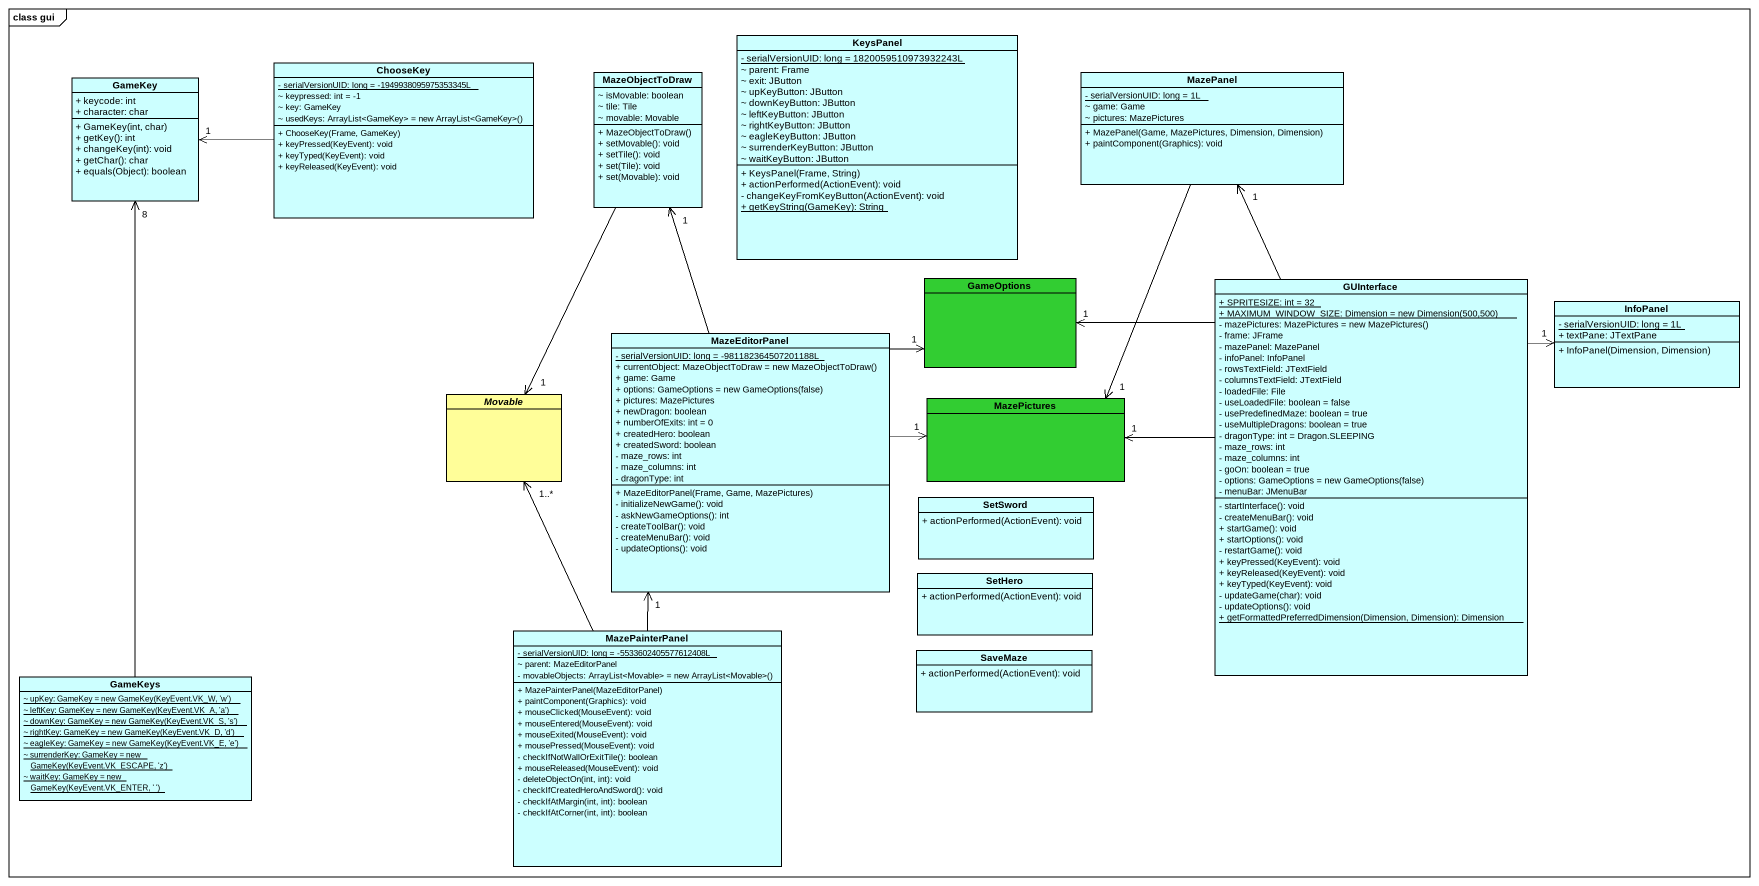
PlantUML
@startuml
mainframe class gui
hide circle
hide empty members
skinparam classAttributeIconSize 0
class ChooseKey #CCFFFF {
  {static} - serialVersionUID: long = -1949938095975353345L
  ~ keypressed: int = -1
  ~ key: GameKey
  {field} ~ usedKeys: ArrayList<GameKey> = new ArrayList<GameKey>()
  + ChooseKey(Frame, GameKey)
  + keyPressed(KeyEvent): void
  + keyTyped(KeyEvent): void
  + keyReleased(KeyEvent): void
}
class KeysPanel #CCFFFF {
  {static} - serialVersionUID: long = 1820059510973932243L
  ~ parent: Frame
  ~ exit: JButton
  ~ upKeyButton: JButton
  ~ downKeyButton: JButton
  ~ leftKeyButton: JButton
  ~ rightKeyButton: JButton
  ~ eagleKeyButton: JButton
  ~ surrenderKeyButton: JButton
  ~ waitKeyButton: JButton
  + KeysPanel(Frame, String)
  + actionPerformed(ActionEvent): void
  - changeKeyFromKeyButton(ActionEvent): void
  {static} + getKeyString(GameKey): String
}
class GameKey #CCFFFF {
  + keycode: int
  + character: char
  + GameKey(int, char)
  + getKey(): int
  + changeKey(int): void
  + getChar(): char
  + equals(Object): boolean
}
class MazeObjectToDraw #CCFFFF {
  ~ isMovable: boolean
  ~ tile: Tile
  ~ movable: Movable
  + MazeObjectToDraw()
  + setMovable(): void
  + setTile(): void
  + set(Tile): void
  + set(Movable): void
}
class MazePanel #CCFFFF {
  {static} - serialVersionUID: long = 1L
  ~ game: Game
  ~ pictures: MazePictures
  + MazePanel(Game, MazePictures, Dimension, Dimension)
  + paintComponent(Graphics): void
}
class GameOptions #32CD32
class GUInterface #CCFFFF {
  {static} + SPRITESIZE: int = 32
  {static} {field} + MAXIMUM_WINDOW_SIZE: Dimension = new Dimension(500,500)
  {field} - mazePictures: MazePictures = new MazePictures()
  - frame: JFrame
  - mazePanel: MazePanel
  - infoPanel: InfoPanel
  - rowsTextField: JTextField
  - columnsTextField: JTextField
  - loadedFile: File
  - useLoadedFile: boolean = false
  - usePredefinedMaze: boolean = true
  - useMultipleDragons: boolean = true
  - dragonType: int = Dragon.SLEEPING
  - maze_rows: int
  - maze_columns: int
  - goOn: boolean = true
  {field} - options: GameOptions = new GameOptions(false)
  - menuBar: JMenuBar
  - startInterface(): void
  - createMenuBar(): void
  + startGame(): void
  + startOptions(): void
  - restartGame(): void
  + keyPressed(KeyEvent): void
  + keyReleased(KeyEvent): void
  + keyTyped(KeyEvent): void
  - updateGame(char): void
  - updateOptions(): void
  {static} + getFormattedPreferredDimension(Dimension, Dimension): Dimension
}
class InfoPanel #CCFFFF {
  {static} - serialVersionUID: long = 1L
  + textPane: JTextPane
  + InfoPanel(Dimension, Dimension)
}
class MazeEditorPanel #CCFFFF {
  {static} - serialVersionUID: long = -981182364507201188L
  {field} + currentObject: MazeObjectToDraw = new MazeObjectToDraw()
  + game: Game
  {field} + options: GameOptions = new GameOptions(false)
  + pictures: MazePictures
  + newDragon: boolean
  + numberOfExits: int = 0
  + createdHero: boolean
  + createdSword: boolean
  - maze_rows: int
  - maze_columns: int
  - dragonType: int
  + MazeEditorPanel(Frame, Game, MazePictures)
  - initializeNewGame(): void
  - askNewGameOptions(): int
  - createToolBar(): void
  - createMenuBar(): void
  - updateOptions(): void
}
abstract class Movable #FFFE99
class MazePictures #32CD32
class SetSword #CCFFFF {
  + actionPerformed(ActionEvent): void
}
class SetHero #CCFFFF {
  + actionPerformed(ActionEvent): void
}
class MazePainterPanel #CCFFFF {
  {static} - serialVersionUID: long = -5533602405577612408L
  ~ parent: MazeEditorPanel
  {field} - movableObjects: ArrayList<Movable> = new ArrayList<Movable>()
  + MazePainterPanel(MazeEditorPanel)
  + paintComponent(Graphics): void
  + mouseClicked(MouseEvent): void
  + mouseEntered(MouseEvent): void
  + mouseExited(MouseEvent): void
  + mousePressed(MouseEvent): void
  - checkIfNotWallOrExitTile(): boolean
  + mouseReleased(MouseEvent): void
  - deleteObjectOn(int, int): void
  - checkIfCreatedHeroAndSword(): void
  - checkIfAtMargin(int, int): boolean
  - checkIfAtCorner(int, int): boolean
}
class SaveMaze #CCFFFF {
  + actionPerformed(ActionEvent): void
}
class GameKeys #CCFFFF {
  {static} {field} ~ upKey: GameKey = new GameKey(KeyEvent.VK_W, 'w')
  {static} {field} ~ leftKey: GameKey = new GameKey(KeyEvent.VK_A, 'a')
  {static} {field} ~ downKey: GameKey = new GameKey(KeyEvent.VK_S, 's')
  {static} {field} ~ rightKey: GameKey = new GameKey(KeyEvent.VK_D, 'd')
  {static} {field} ~ eagleKey: GameKey = new GameKey(KeyEvent.VK_E, 'e')
  {static} {field} ~ surrenderKey: GameKey = new GameKey(KeyEvent.VK_ESCAPE, 'z')
  {static} {field} ~ waitKey: GameKey = new GameKey(KeyEvent.VK_ENTER, ' ')
}
ChooseKey -left-> "1" GameKey
MazeObjectToDraw --> "1" Movable
MazePanel --> "1" MazePictures
GUInterface -up-> "1" MazePanel
GUInterface -left-> "1" GameOptions
GUInterface -right-> "1" InfoPanel
GUInterface -left-> "1" MazePictures
MazeEditorPanel -up-> "1" MazeObjectToDraw
MazeEditorPanel -right-> "1" GameOptions
MazeEditorPanel -right-> "1" MazePictures
MazePainterPanel -up-> "1" MazeEditorPanel
MazePainterPanel -up-> "1..*" Movable
GameKeys -up-> "8" GameKey
@enduml
